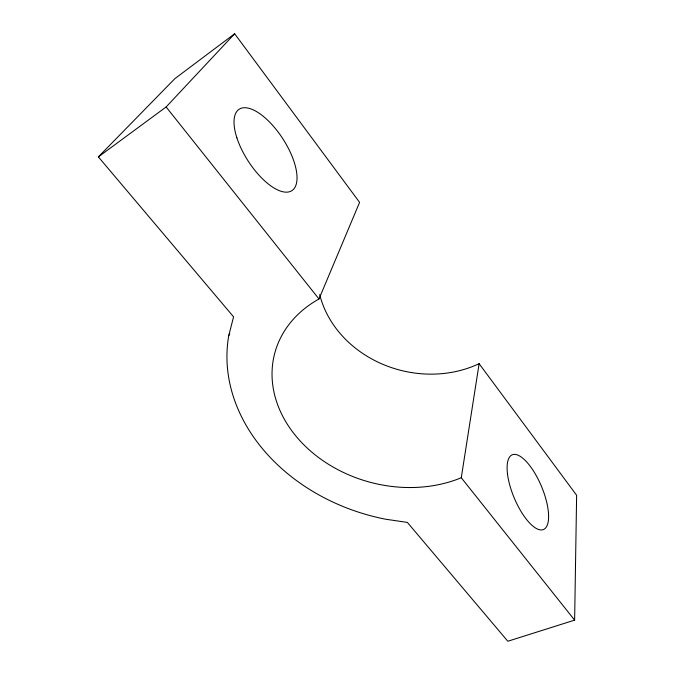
<?xml version="1.0" encoding="UTF-8"?>
<svg xmlns="http://www.w3.org/2000/svg" width="675" height="675" viewBox="0 0 675 675"><rect width="100%" height="100%" fill="white"/><g stroke="black" fill="none" stroke-linecap="round" stroke-linejoin="round"><path stroke-width="1.01" d="M574.627 620.131L461.278 477.748A125.474 100.111 14.9 0 1 294.578 434.413A125.474 100.111 14.9 0 1 318.988 298.991L359.598 202.373L234.655 33.75L174.867 78.654L98.373 156.895L233.575 316.837L228.757 335.618A185.001 148.846 14.1 0 0 385.898 519.261L407.371 522.416L507.828 641.25L574.627 620.131L576.627 495.273L479.123 363.682A107.342 92.526 13.8 0 1 319.688 294.578M461.278 477.748L479.123 363.682M228.757 335.618L229.736 333.762M98.373 156.895L166.126 106.971L234.655 33.75M166.126 106.971L318.988 298.991M236.9 137.869A48.49 20.604 57.1 0 0 291.212 191.042A48.49 20.604 57.1 0 0 268.439 120.952A48.49 20.604 57.1 0 0 236.9 137.869M507.507 474.01A40.5 14.808 67.3 0 0 541.62 529.942A40.5 14.808 67.3 0 0 534.465 472.551A40.5 14.808 67.3 0 0 507.507 474.01"/></g></svg>
